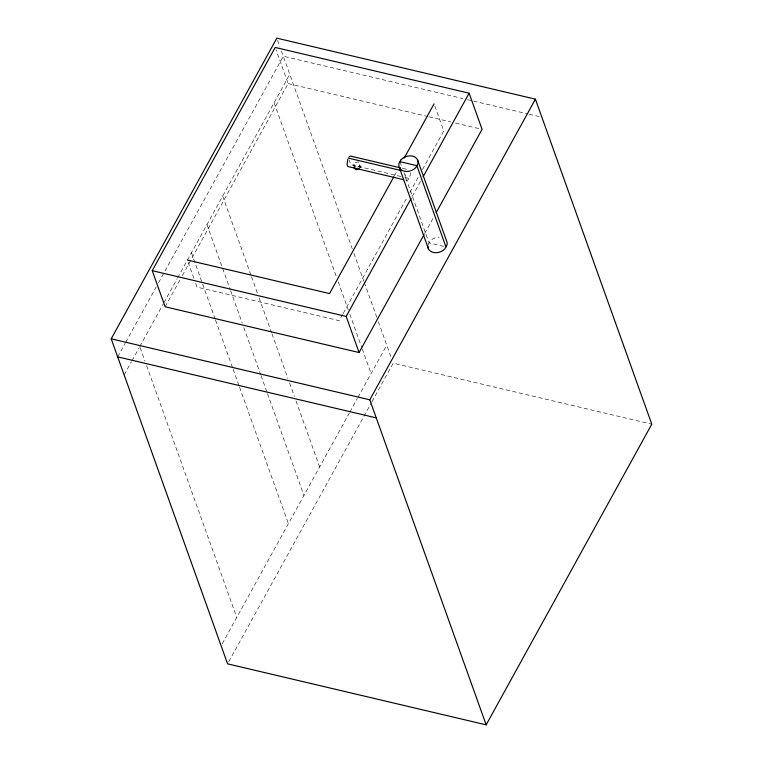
<?xml version="1.0" encoding="UTF-8"?>
<svg xmlns="http://www.w3.org/2000/svg" width="763" height="763" viewBox="0 0 763 763"><rect width="100%" height="100%" fill="white"/><g stroke="black" fill="none" stroke-linecap="round" stroke-linejoin="round"><path stroke-width="0.57" stroke-dasharray="3.81 2.86" d="M117.683 356.865L125.161 343.293M125.733 342.253L156.215 286.926M158.513 282.749L283.302 56.204L463.027 98.618M124.15 374.929L131.408 361.748M131.961 360.737L139.219 347.556M139.782 346.545L163.311 303.827M163.883 302.787L177.083 278.829M177.655 277.789L186.84 261.118M187.412 260.078L289.768 74.269M165.161 306.783L180.106 279.668M182.405 275.491L288.137 83.558L275.987 49.633M355.167 167.498L353.135 165.437L354.681 162.643L358.248 161.909L360.279 163.959L358.734 166.763L356.063 167.307M353.908 164.035L354.709 166.296L360.317 167.612L361.08 166.22L360.279 163.959M394.423 175.776L396.722 171.608M342.673 314.413L339.22 320.67L197.016 287.117L195.462 282.787M343.245 313.374L407.566 196.606M409.865 192.438L418.477 176.797M422.502 169.5L443.751 130.931L434.824 106.009M412.239 196.472L420.861 180.821M424.6 233.631L433.794 216.94M428.014 244.885L430.16 240.994A9.909 7.496 -19.7 0 1 439.269 237.121M222.243 643.753L349.368 412.993M349.931 411.953L357.37 398.467M357.933 397.428L386.755 345.124M228.738 661.75L371.362 402.854M371.934 401.805L393.212 363.178L651.783 424.19M467.662 99.705L472.307 100.802M473.461 101.078L527.958 113.935M529.121 114.212L541.873 117.216M288.137 83.558L427.805 116.52M428.959 116.787L450.895 121.966M455.511 123.053L482.063 129.319M402.854 168.423L408.558 169.767M400.976 176.511L350.78 164.674L349.216 160.306M405.534 177.588L408.958 178.389M443.694 246.382L429.092 242.939L403.98 172.81M399.993 161.68L402.387 168.356M359.507 165.361L360.308 167.622M277.598 40.277L279.878 46.648M281.404 50.892L352.287 248.872M353.889 253.345L363.913 281.328M364.313 282.444L376.731 317.141M378.334 321.614L390.933 356.807M274.098 102.709L336.617 277.312M338.219 281.785L348.243 309.768M349.845 314.242L361.862 347.823M362.263 348.939L371.085 373.565M222.662 196.091L251.113 275.557M251.513 276.673L257.522 293.459M259.134 297.942L271.552 332.639M271.952 333.755L287.985 378.524M289.587 382.997L294.394 396.436M295.996 400.909L319.64 466.946M206.954 224.599L230.197 289.511M230.598 290.627L242.224 323.092M243.826 327.565L260.66 374.576M261.06 375.692L267.069 392.478M267.47 393.603L303.941 495.454M191.427 252.782L202.252 283.006M202.653 284.122L215.071 318.82M215.471 319.945L232.705 368.071M233.106 369.187L239.115 385.973M239.515 387.099L288.414 523.647M188.089 262.195L193.907 278.447M140.182 347.661L144.989 361.09M146.591 365.572L236.759 617.401M410.389 172.753A5.503 2.337 -76.7 0 1 409.55 177.312L408.358 179.477A5.503 2.337 -76.7 0 1 405.868 180.039M405.248 178.284A5.503 2.337 -76.7 0 1 406.021 172.934"/><path stroke-width="1.14" d="M347.833 159.209L347.06 164.57L347.69 166.315L348.834 166.754L403.589 179.677M111.217 338.81L276.835 38.15L535.407 99.161L651.783 424.19L486.165 724.85L227.593 663.839L111.217 338.81L369.788 399.822L486.165 724.85M424.028 234.67L359.087 352.544L165.161 306.783L152.238 270.674L275.205 47.44L469.131 93.2L482.063 129.319L436.093 212.763M393.851 176.825L329.53 293.583L187.316 260.03M404.19 158.055L434.052 103.844M359.087 352.544L346.164 316.426L411.095 198.561M423.16 176.654L469.131 93.2M369.788 399.822L535.407 99.161M349.034 157.035L350.379 156.043L400.575 167.879M359.545 169.014L355.978 169.748L353.946 167.698M399.993 161.68L416.856 165.657L445.945 246.916M348.433 158.132L400.909 170.502M152.238 270.674L346.164 316.426M117.683 356.865L376.245 417.876M417.533 159.801L446.622 241.06A9.909 7.496 -19.7 0 1 447.023 244.971L444.877 248.862A9.909 7.496 -19.7 0 1 433.937 252.582A9.909 7.496 -19.7 0 1 427.871 245.886M399.316 167.545L428.415 248.795M401.071 159.734L398.915 163.635A9.909 7.496 -19.7 0 0 404.276 171.208A9.909 7.496 -19.7 0 0 415.778 167.612L417.924 163.711A9.909 7.496 -19.7 0 0 412.573 156.138A9.909 7.496 -19.7 0 0 401.071 159.734"/></g></svg>
